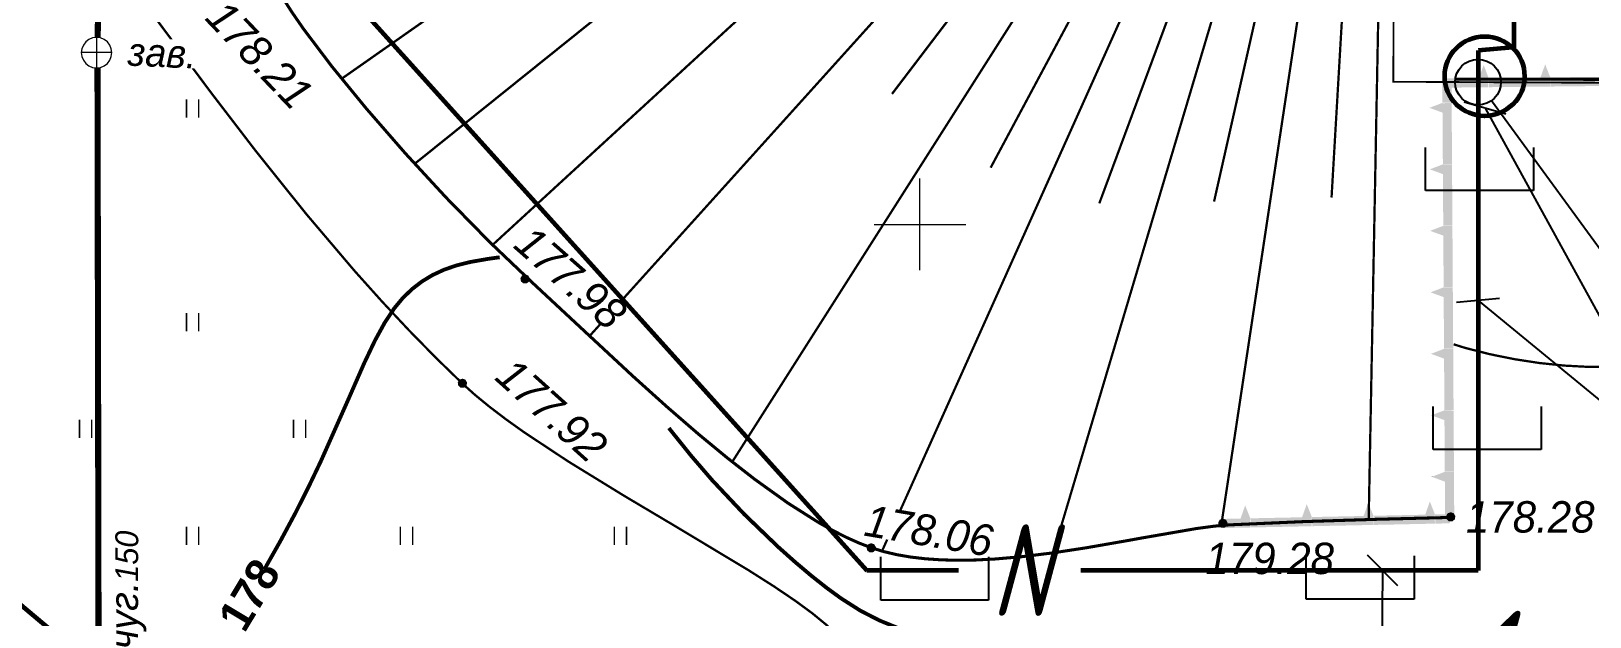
# Model space of a CAD drawing. Header units: millimetres. Extents: x 6735 to 13224, y -12144 to -9633.
# Drawn here: x 12060.2 to 12233.6, y -11862.9 to -11797.7 of the extents above; entities that cross this region are included whole.
import ezdxf
from ezdxf import colors
from ezdxf.entities.mleader import LeaderData, LeaderLine
from ezdxf.enums import TextEntityAlignment as Align
from ezdxf.math import Vec2, Vec3

# ---------------------------------------------------------------- set-up
doc = ezdxf.new("R2010")
doc.units = ezdxf.units.MM
doc.set_wipeout_variables(frame=1)
for name, pattern in [('Cплошная', [0]), ('Cплошная_0.50', [0]), ('Штриховая 1.5-1.5_0.50', [1.5, 0.75, -0.75]), ('Штриховая 1.5-1_0.50', [1.25, 0.75, -0.5])]:
    doc.linetypes.add(name, pattern=pattern)
for name, color, linetype, lineweight in [('КаБель силовой (Вновь)', 1, 'Continuous', 60), ('Линия выноска', 137, 'Continuous', 25), ('Рамка тонкая', 5, 'Continuous', 25), ('Строительный', 251, 'Continuous', 13), ('Строительный @ 1', 251, 'Continuous', 13)]:
    doc.layers.add(name, color=color, linetype=linetype, lineweight=lineweight)
doc.styles.add('Simplex', font='simplex.shx', dxfattribs={"width": 0.7, "oblique": 15})
doc.styles.get("Standard").update_dxf_attribs({"font": 'arial.ttf'})
doc.styles.add('БСАМ курсив малоконтрасный (Бм-431)', font='')
doc.styles.get('БСАМ курсив малоконтрасный (Бм-431)').set_extended_font_data('Bm431', italic=True)
doc.linetypes.add('Канализ', pattern='A,5,-1,["К",БСАМ курсив малоконтрасный (Бм-431),S=2,R=0,X=-1,Y=-1],-1,10,-2,10,-2,5', length=36)
doc.linetypes.add('КОНТУР', pattern='A,0,-0.5,[133,ltypeshp.shx,S=0.05,R=0,X=-0.5,Y=0],-0.5', length=1)

# ---------------------------------------------------------------- blocks, each defined once
blk = doc.blocks.new('2011 - 401 трава')
at = {"color": 7, "linetype": 'Continuous', "lineweight": 0, "const_width": 0.1, "flags": 128}
for points in [[(0, 0), (0, 1.2)], [(0.8, 0), (0.8, 1.2)]]:
    blk.add_lwpolyline(points, dxfattribs=at)
blk = doc.blocks.new('118 - 330 отм высот')
blk.add_hatch(color=7).paths.add_polyline_path([(0.098, 0.12), (0.002, 0.155), (-0.095, 0.121), (-0.146, 0.032), (-0.129, -0.069), (-0.05, -0.135), (0.052, -0.136), (0.131, -0.07), (0.149, 0.031)])
at = {"color": 7, "linetype": 'Continuous', "lineweight": 0, "const_width": 0.01, "flags": 128}
blk.add_lwpolyline([(0.098, 0.12), (0.002, 0.155), (-0.095, 0.121), (-0.146, 0.032), (-0.129, -0.069), (-0.05, -0.135), (0.052, -0.136), (0.131, -0.07), (0.149, 0.031), (0.098, 0.12)], close=True, dxfattribs=at)
blk = doc.blocks.new('Крест')
at = {"color": 0, "linetype": 'Continuous', "lineweight": 0, "flags": 128}
for points in [[(0, -1), (0, 1)], [(-1, 0), (1, 0)]]:
    blk.add_lwpolyline(points, dxfattribs=at)
blk = doc.blocks.new('Люк Канализация')
at = {"color": 0, "linetype": 'Continuous', "lineweight": -2}
blk.add_wipeout([(0.498, -0.001), (0.48, 0.128), (0.431, 0.249), (0.351, 0.352), (0.248, 0.432), (0.127, 0.482), (-0.002, 0.499), (-0.132, 0.482), (-0.252, 0.432), (-0.356, 0.352), (-0.435, 0.249), (-0.485, 0.128), (-0.502, -0.001), (-0.485, -0.131), (-0.435, -0.251), (-0.356, -0.355), (-0.252, -0.434), (-0.132, -0.484), (-0.002, -0.501), (0.127, -0.484), (0.248, -0.434), (0.351, -0.355), (0.431, -0.251), (0.48, -0.131)], dxfattribs=at)
for p, q in [((-0.002, 0.499), (-0.002, -0.501)), ((0.498, -0.001), (-0.502, -0.001))]:
    blk.add_line(p, q, dxfattribs=at)
at = {"color": 0, "linetype": 'Continuous', "lineweight": -2, "flags": 128}
blk.add_lwpolyline([(0.498, -0.001), (0.48, 0.128), (0.431, 0.249), (0.351, 0.352), (0.248, 0.432), (0.127, 0.482), (-0.002, 0.499), (-0.132, 0.482), (-0.252, 0.432), (-0.356, 0.352), (-0.435, 0.249), (-0.485, 0.128), (-0.502, -0.001), (-0.485, -0.131), (-0.435, -0.251), (-0.356, -0.355), (-0.252, -0.434), (-0.132, -0.484), (-0.002, -0.501), (0.127, -0.484), (0.248, -0.434), (0.351, -0.355), (0.431, -0.251), (0.48, -0.131)], close=True, dxfattribs=at)
blk = doc.blocks.new('_Oblique')
at = {"color": 0, "lineweight": -2}
blk.add_line((-0.5, -0.5), (0.5, 0.5), dxfattribs=at)
blk = doc.blocks.new('_DotBlank')
at = {"color": 0, "linetype": 'ByBlock', "lineweight": -2}
blk.add_line((-0.5, 0), (-1, 0), dxfattribs=at)
blk.add_circle((0, 0), 0.5, dxfattribs=at)
blk = doc.blocks.new('A$C710D2D3C')
at = {"layer": 'Рамка тонкая'}
for p, q in [((0, 0), (0, 2)), ((0, 2), (5, 2)), ((5, 2), (5, 0))]:
    blk.add_line(p, q, dxfattribs=at)

msp = doc.modelspace()

# ---------------------------------------------------------------- hatches: boundary and pattern name
at = {"layer": 'Строительный'}
for points in [[(12217.71257, -11802.93547), (12217.71808, -11803.44544), (12217.20809, -11803.44862), (12217.22173, -11805.63547), (12218.24171, -11805.62911), (12218.23124, -11803.94993), (12222.33642, -11803.90557), (12222.32577, -11802.91963), (12222.35761, -11802.91929), (12222.37483, -11802.9191), (12222.35711, -11802.87335), (12222.29184, -11802.72576), (12222.06305, -11802.20838), (12222.35711, -11802.87335), (12221.83245, -11801.51894), (12221.7997, -11801.4344), (12221.76878, -11801.51963), (12221.33533, -11802.7146), (12221.2735, -11802.88506), (12221.26915, -11802.89704)], [(12229.17443, -11802.84564), (12229.20627, -11802.8453), (12229.22349, -11802.84511), (12229.20577, -11802.79937), (12229.17406, -11802.81165), (12229.20577, -11802.79937), (12228.68111, -11801.44495), (12228.64836, -11801.36041), (12228.61744, -11801.44564), (12228.6494, -11801.45724), (12228.61744, -11801.44564), (12228.18399, -11802.64061), (12228.12216, -11802.81107), (12228.11782, -11802.82306), (12222.37446, -11802.8851), (12222.38548, -11803.90505), (12229.18508, -11803.83158)], [(12236.0231, -11802.77166), (12236.05493, -11802.77131), (12236.07215, -11802.77112), (12236.05443, -11802.72538), (12235.52977, -11801.37096), (12235.49702, -11801.28642), (12235.4661, -11801.37165), (12235.03266, -11802.56662), (12234.97083, -11802.73708), (12234.96648, -11802.74907), (12229.22312, -11802.81112), (12229.23414, -11803.83105), (12236.03374, -11803.7576)], [(12217.22204, -11805.68453), (12217.2099, -11805.65277), (12217.06201, -11805.71737), (12216.5436, -11805.94379), (12217.2099, -11805.65277), (12215.85311, -11806.17125), (12215.76842, -11806.20361), (12215.8535, -11806.23492), (12215.86524, -11806.20301), (12215.8535, -11806.23492), (12217.04648, -11806.67381), (12217.21666, -11806.73642), (12217.22863, -11806.74083), (12217.26445, -11812.4844), (12218.28443, -11812.47804), (12218.24202, -11805.67817), (12217.25604, -11805.68432), (12217.25584, -11805.65249), (12217.25573, -11805.63526), (12217.2099, -11805.65277)], [(12217.26476, -11812.53346), (12217.25262, -11812.5017), (12215.89583, -11813.02018), (12215.90797, -11813.05194), (12215.89583, -11813.02018), (12215.81114, -11813.05254), (12215.89623, -11813.08384), (12217.0892, -11813.52274), (12217.25938, -11813.58535), (12217.27135, -11813.58975), (12217.30717, -11819.33333), (12218.32716, -11819.32697), (12218.28474, -11812.5271), (12217.29876, -11812.53325), (12217.29856, -11812.50141), (12217.29845, -11812.48419), (12217.25262, -11812.5017)], [(12217.34148, -11819.38218), (12217.34128, -11819.35034), (12217.34117, -11819.33312), (12217.29535, -11819.35063), (12215.93855, -11819.8691), (12215.95069, -11819.90086), (12215.93855, -11819.8691), (12215.85386, -11819.90147), (12215.93895, -11819.93277), (12217.13192, -11820.37167), (12217.3021, -11820.43428), (12217.31407, -11820.43868), (12217.3499, -11826.18226), (12218.36988, -11826.1759), (12218.32746, -11819.37603)], [(12217.3842, -11826.2311), (12217.384, -11826.19927), (12217.3839, -11826.18205), (12217.33807, -11826.19956), (12215.98128, -11826.71803), (12215.89658, -11826.7504), (12215.98167, -11826.7817), (12217.17465, -11827.2206), (12217.34483, -11827.28321), (12217.35679, -11827.28761), (12217.39262, -11833.03119), (12218.4126, -11833.02482), (12218.37018, -11826.22496)], [(12217.39293, -11833.08025), (12217.38079, -11833.04849), (12217.2329, -11833.11308), (12216.71449, -11833.3395), (12217.38079, -11833.04849), (12216.024, -11833.56696), (12215.93931, -11833.59932), (12216.02439, -11833.63063), (12217.21737, -11834.06953), (12217.38755, -11834.13214), (12217.39951, -11834.13654), (12217.43534, -11839.88012), (12218.45532, -11839.87375), (12218.4129, -11833.07388), (12217.42693, -11833.08003), (12217.42672, -11833.0482), (12217.42662, -11833.03098), (12217.38079, -11833.04849)], [(12215.98203, -11840.44825), (12216.06712, -11840.47956), (12216.07886, -11840.44765), (12216.06672, -11840.41589)], [(12217.43565, -11839.92917), (12217.42351, -11839.89741), (12217.27562, -11839.96201), (12216.75721, -11840.18843), (12217.42351, -11839.89741), (12216.06672, -11840.41589), (12216.07886, -11840.44765), (12216.06712, -11840.47956), (12217.26009, -11840.91845), (12217.43027, -11840.98106), (12217.44224, -11840.98547), (12217.47806, -11846.72904), (12218.49804, -11846.72268), (12218.45563, -11839.92281), (12217.46965, -11839.92896), (12217.46945, -11839.89713), (12217.46934, -11839.8799), (12217.42351, -11839.89741)], [(12216.10984, -11847.32849), (12216.12158, -11847.29658), (12216.10944, -11847.26482), (12216.02475, -11847.29718)], [(12216.42587, -11852.5124), (12218.03143, -11852.47879), (12218.02639, -11852.23796), (12218.02076, -11851.9689), (12218.28987, -11851.96722), (12218.53075, -11851.96572), (12218.49835, -11846.77174), (12217.51237, -11846.77789), (12217.51217, -11846.74605), (12217.51206, -11846.72883), (12217.46623, -11846.74634), (12217.31834, -11846.81094), (12216.79993, -11847.03736), (12217.46623, -11846.74634), (12216.10944, -11847.26482), (12216.12158, -11847.29658), (12216.10984, -11847.32849), (12217.30281, -11847.76738), (12217.47299, -11847.82999), (12217.48496, -11847.83439), (12217.50763, -11851.46953), (12216.40452, -11851.49262)], [(12192.79498, -11853.007), (12195.83413, -11852.94339), (12195.8135, -11851.9576), (12195.84532, -11851.95694), (12195.86255, -11851.95658), (12195.84436, -11851.91101), (12195.30602, -11850.56198), (12195.27241, -11850.47777), (12195.24236, -11850.56331), (12195.27444, -11850.57458), (12195.24236, -11850.56331), (12194.82103, -11851.76261), (12194.76093, -11851.93369), (12194.79301, -11851.94496), (12194.76093, -11851.93369), (12194.7567, -11851.94572), (12192.77364, -11851.98722), (12192.78318, -11852.44309)], [(12202.66106, -11851.81428), (12202.69289, -11851.81362), (12202.71011, -11851.81326), (12202.69192, -11851.76769), (12202.66035, -11851.78029), (12202.69192, -11851.76769), (12202.15358, -11850.41866), (12202.122, -11850.43126), (12202.15358, -11850.41866), (12202.11997, -11850.33445), (12202.08992, -11850.41999), (12201.66859, -11851.61929), (12201.60849, -11851.79037), (12201.64057, -11851.80163), (12201.60849, -11851.79037), (12201.60427, -11851.80239), (12195.86184, -11851.92259), (12195.88318, -11852.94236), (12202.68169, -11852.80007)], [(12209.50862, -11851.67096), (12209.54045, -11851.6703), (12209.55767, -11851.66993), (12209.53949, -11851.62436), (12209.47273, -11851.47744), (12209.23871, -11850.9624), (12209.53949, -11851.62436), (12209.00114, -11850.27534), (12208.96753, -11850.19113), (12208.93748, -11850.27667), (12208.51616, -11851.47596), (12208.45606, -11851.64704), (12208.45183, -11851.65907), (12202.7094, -11851.77926), (12202.73074, -11852.79904), (12209.52925, -11852.65674)], [(12216.35618, -11851.52764), (12216.38801, -11851.52697), (12216.40523, -11851.52661), (12216.38705, -11851.48104), (12215.8487, -11850.13201), (12215.8151, -11850.04781), (12215.78504, -11850.13335), (12215.36372, -11851.33264), (12215.30361, -11851.50372), (12215.29939, -11851.51575), (12209.55696, -11851.63594), (12209.5783, -11852.65572), (12216.37681, -11852.51342)]]:
    msp.add_hatch(color=7, dxfattribs=at).paths.add_polyline_path(points)

# ---------------------------------------------------------------- linework, layer by layer
at = {"layer": 'КаБель силовой (Вновь)'}
for p, q in [((12225.05957, -11778.90279), (12225.15877, -11799.68964)), ((12224.96428, -11799.49532), (12221.21173, -11799.81634)), ((12163.37595, -11857.72795), (12153.17595, -11857.72795))]:
    msp.add_line(p, q, dxfattribs=at)
msp.add_circle((12221.90598, -11802.68442), 4.43784, dxfattribs=at)
at = {"layer": 'Строительный', "linetype": 'Канализ', "const_width": 0.68, "flags": 128}
msp.add_lwpolyline([(12067.74252, -11879.4267), (12067.60131, -11799.70877), (12069.3422, -11690.60481), (12068.68907, -11659.0806), (12066.05862, -11502.42892), (12065.96004, -11334.9784)], dxfattribs=at)
at = {"layer": 'Строительный', "color": 7, "linetype": 'КОНТУР', "lineweight": 0, "ltscale": 2, "const_width": 0.34, "flags": 128}
for points in [[(12070.72884, -11649.33103), (12070.5229, -11651.21382), (12069.85705, -11655.86164), (12069.65506, -11657.23901), (12068.57296, -11664.91328), (12067.79541, -11671.18418), (12067.3666, -11675.31593), (12067.06408, -11679.01205), (12066.88657, -11682.28817), (12066.83392, -11685.14822), (12066.90031, -11688.48926), (12067.07883, -11693.04186), (12067.76075, -11705.5145), (12068.61134, -11718.50073), (12069.60886, -11732.19481), (12070.49327, -11743.15164), (12071.11211, -11749.59468), (12071.67014, -11753.29887), (12072.46821, -11757.12058), (12073.41921, -11760.75935), (12074.57939, -11764.5182), (12075.81605, -11768.04312), (12077.23636, -11771.70193), (12078.95976, -11775.82518), (12080.71093, -11779.77096), (12082.97412, -11784.51783), (12085.22921, -11788.85318), (12086.56836, -11791.2381), (12087.89668, -11793.46062), (12089.21217, -11795.51739), (12090.5133, -11797.40603), (12093.66942, -11801.5858), (12097.49787, -11806.27258), (12101.84247, -11811.26764), (12106.39716, -11816.21204), (12111.23886, -11821.16024), (12115.85258, -11825.55601), (12120.6176, -11829.99728), (12127.17925, -11836.10524), (12130.99865, -11839.54545), (12134.47151, -11842.55489), (12137.70448, -11845.22583), (12140.72731, -11847.5824), (12144.41018, -11850.22497), (12147.79053, -11852.37092), (12149.37199, -11853.26069), (12150.88202, -11854.02888), (12152.32142, -11854.67591), (12153.69072, -11855.20201), (12155.05133, -11855.62214), (12156.50855, -11855.96653), (12158.06357, -11856.23547), (12159.71813, -11856.42925), (12161.47306, -11856.54807), (12163.33283, -11856.59235), (12165.30158, -11856.56217), (12167.38625, -11856.45745), (12170.47143, -11856.18959), (12173.84588, -11855.77437), (12177.56119, -11855.20771), (12182.10282, -11854.41572), (12183.7149, -11854.12184), (12189.85752, -11853.05824), (12191.87022, -11852.79011), (12193.49257, -11852.65177), (12201.77299, -11852.28724), (12210.05845, -11852.02603), (12218.34644, -11851.81647)], [(12396.49019, -11802.16482), (12362.89016, -11802.34768), (12290.01559, -11802.74428), (12237.80772, -11803.0284), (12218.63755, -11803.01667)]]:
    msp.add_lwpolyline(points, dxfattribs=at)
at = {"layer": 'Строительный', "color": 7, "linetype": 'Штриховая 1.5-1.5_0.50', "lineweight": 0, "ltscale": 2, "const_width": 0.255, "flags": 128}
msp.add_lwpolyline([(12150.49625, -11868.96182), (12150.81975, -11868.67126), (12151.05665, -11868.35625), (12151.20714, -11868.01651), (12151.27138, -11867.6517), (12151.24944, -11867.26153), (12151.14131, -11866.84548), (12150.66584, -11865.93363), (12149.84504, -11864.91395), (12148.67191, -11863.77642), (12147.1363, -11862.51105), (12145.21703, -11861.10031), (12142.83406, -11859.48893), (12139.93423, -11857.64411), (12131.40731, -11852.51844), (12126.18956, -11849.4144), (12119.95184, -11845.57501), (12115.10376, -11842.36534), (12113.04015, -11840.89063), (12111.20747, -11839.49489), (12109.59371, -11838.16892), (12108.19211, -11836.90715), (12105.22154, -11834.01536), (12102.23828, -11830.9663), (12099.23232, -11827.74976), (12096.18949, -11824.35058), (12090.79807, -11817.99474), (12085.08591, -11810.84838), (12080.28284, -11804.5754), (12074.56872, -11796.9011), (12071.75783, -11792.99851), (12067.86609, -11787.44722), (12056.80192, -11771.34385), (12034.36235, -11738.21117), (12033.288, -11736.6191), (12022.55668, -11720.80281), (12022.26011, -11720.53961), (12022.12515, -11720.51312), (12021.9992, -11720.55674), (12021.77474, -11720.85423), (12021.58778, -11721.43072), (12021.37359, -11722.87897), (12021.25919, -11724.95581), (12021.27856, -11728.50121), (12022.72037, -11764.49109), (12024.25978, -11800.75322), (12025.6033, -11830.10163), (12026.40419, -11846.01721), (12027.08129, -11857.93915), (12027.63094, -11865.80326), (12027.85736, -11868.20503), (12028.05129, -11869.58391), (12028.29304, -11870.46955), (12028.64797, -11871.31904), (12029.11584, -11872.13181), (12029.69627, -11872.90719), (12030.38893, -11873.64468), (12031.19299, -11874.34335), (12032.10756, -11875.00241), (12033.13136, -11875.62094), (12035.0655, -11876.55474), (12037.28482, -11877.36931), (12039.7743, -11878.05901), (12042.50611, -11878.61606), (12044.84403, -11878.96122), (12047.27585, -11879.21048), (12049.75424, -11879.35878), (12052.19281, -11879.40081), (12056.10352, -11879.2665), (12062.76757, -11878.9104), (12080.01428, -11877.7748), (12092.26428, -11876.84338), (12103.93616, -11875.85796), (12114.57684, -11874.85696), (12124.0042, -11873.85785), (12134.43645, -11872.55677), (12138.72209, -11871.92197), (12142.37206, -11871.29987), (12145.37717, -11870.69211), (12147.73494, -11870.09931), (12149.44195, -11869.52232), (12150.05077, -11869.23997), (12150.49625, -11868.96182)], close=True, dxfattribs=at)
at = {"layer": 'Строительный', "color": 7, "linetype": 'Штриховая 1.5-1_0.50', "lineweight": 0, "const_width": 0.204, "flags": 128}
msp.add_lwpolyline([(12211.74951, -11803.29826), (12377.32779, -11804.11392), (12377.58286, -11752.33485), (12212.00458, -11751.51919), (12211.74951, -11803.29826)], close=True, dxfattribs=at)
at = {"layer": 'Строительный', "color": 7, "linetype": 'Cплошная', "lineweight": 0, "const_width": 0.255, "flags": 128}
for points in [[(12166.00628, -11752.95564), (12094.76635, -11802.96237)], [(12170.08953, -11758.39178), (12102.89301, -11812.43321)], [(12174.50619, -11763.56064), (12111.55309, -11821.47005)], [(12179.29604, -11768.38407), (12122.34407, -11831.61796)], [(12181.89664, -11770.57269), (12155.98831, -11804.65087)], [(12184.67583, -11772.5296), (12138.21363, -11845.63306)], [(12187.59997, -11774.26283), (12166.95947, -11812.86857)], [(12190.6403, -11775.78331), (12154.87208, -11855.57268)], [(12196.98994, -11778.20334), (12173.9201, -11855.76406)], [(12193.77568, -11777.09678), (12179.0457, -11816.84158)], [(12200.26983, -11779.09665), (12191.81162, -11816.64228)], [(12203.60324, -11779.76263), (12192.61174, -11852.71516)], [(12206.98192, -11780.1319), (12204.87995, -11816.19149)], [(12210.3776, -11780.29923), (12209.01186, -11852.0551)]]:
    msp.add_lwpolyline(points, dxfattribs=at)
at = {"layer": 'Строительный', "color": 7, "linetype": 'Cплошная_0.50', "lineweight": 0, "const_width": 0.51, "flags": 128}
msp.add_lwpolyline([(12080.38835, -11879.49271), (12050.93757, -11854.72059)], dxfattribs=at)

# ---------------------------------------------------------------- block references
at = {"layer": 'КаБель силовой (Вновь)', "lineweight": 25, "xscale": 2.4, "yscale": 2.4, "zscale": 2.4, "rotation": 180}
for p in [(12227.3299, -11810.60368), (12228.19481, -11839.46603)]:
    msp.add_blockref('A$C710D2D3C', p, dxfattribs=at)
at = {"layer": 'Строительный', "color": 7, "zscale": 3.4}
for name, p, xscale, yscale in [('2011 - 401 трава', (12077.49612, -11807.27934), 1.7, 1.7), ('118 - 330 отм высот', (12115.16163, -11825.28789, 605.1388), 3.4, 3.4), ('2011 - 401 трава', (12077.49612, -11831.07934), 1.7, 1.7), ('118 - 330 отм высот', (12108.19211, -11836.90715, 604.9178), 3.4, 3.4), ('2011 - 401 трава', (12065.59612, -11842.97934), 1.7, 1.7), ('2011 - 401 трава', (12089.39612, -11842.97934), 1.7, 1.7), ('2011 - 401 трава', (12077.49612, -11854.87934), 1.7, 1.7), ('2011 - 401 трава', (12101.29612, -11854.87934), 1.7, 1.7), ('2011 - 401 трава', (12125.09612, -11854.87934), 1.7, 1.7), ('118 - 330 отм высот', (12192.78431, -11852.49711, 609.5588), 3.4, 3.4), ('118 - 330 отм высот', (12218.13219, -11851.78498, 606.1622), 3.4, 3.4), ('118 - 330 отм высот', (12153.67109, -11855.23838, 605.3972), 3.4, 3.4)]:
    msp.add_blockref(name, p, dxfattribs=dict(at, xscale=xscale, yscale=yscale))
at = {"layer": 'Строительный', "color": 136, "true_color": 0x008080, "xscale": 5.1, "yscale": 5.1, "zscale": 3.4}
msp.add_blockref('Крест', (12159.09612, -11819.17934), dxfattribs=at)

# ---------------------------------------------------------------- texts
at = {"layer": 'Строительный', "color": 7, "insert": (12219.83219, -11851.78498), "char_height": 3.4976004, "attachment_point": 4, "bg_fill": 3, "box_fill_scale": 1, "bg_fill_color": 256, "bg_fill_transparency": 4264052}
msp.add_mtext('{\\fD431|c1|b0|i1;\\l\\C0;178.28}', dxfattribs=at)
at = {"layer": 'Строительный', "color": 34, "true_color": 0xa55200, "insert": (12084.49529, -11860.4459), "char_height": 3.5913044, "attachment_point": 5, "rotation": 59.0190222}
msp.add_mtext('{\\fP131|c1|b1|i0;\\l\\C32;178}', dxfattribs=at)

# ---------------------------------------------------------------- leaders
at = {"layer": 'Линия выноска'}
ml = msp.add_multileader_mtext('Standard', dxfattribs=at)
ml.set_content('5', color=2, style='Simplex')
ml.set_leader_properties()
ml.set_arrow_properties(name='DOTBLANK')
ml.build(insert=Vec2(0, 0))
ml.multileader.update_dxf_attribs({"text_left_attachment_type": 6, "text_right_attachment_type": 6, "dogleg_length": 1, "arrow_head_size": 5.1})
ctx = ml.context
ctx.base_point, ctx.char_height, ctx.arrow_head_size, ctx.landing_gap_size, ctx.plane_origin = Vec3(12236.99392, -11824.8404), 10.2, 5.1, 6.8, Vec3(12212.67196, -11823.19644)
ctx.left_attachment, ctx.right_attachment = 6, 6
notes = []
notes.append((ctx, [(0, (1, 1, 0), (12236.87264, -11824.8404), (1, 0), 0.12128, [(0, [(12221.17595, -11803.3447)], 0, [])])]))
ctx.mtext.insert, ctx.mtext.flow_direction = Vec3(12243.79392, -11812.6004), 5
ml = msp.add_multileader_mtext('Standard', dxfattribs=at)
ml.set_content('1', color=2, style='Simplex')
ml.set_leader_properties()
ml.set_arrow_properties(name='OBLIQUE')
ml.build(insert=Vec2(0, 0))
ml.multileader.update_dxf_attribs({"text_left_attachment_type": 6, "text_right_attachment_type": 6, "dogleg_length": 1, "arrow_head_size": 3.4})
ctx = ml.context
ctx.base_point, ctx.char_height, ctx.arrow_head_size, ctx.landing_gap_size, ctx.plane_origin = Vec3(12213.81112, -11874.45553), 10.2, 3.4, 6.8, Vec3(12210.41112, -11877.85553)
ctx.left_attachment, ctx.right_attachment = 6, 6
notes.append((ctx, [(0, (1, 1, 0), (12210.41112, -11874.45553), (1, 0), 3.4, [(0, [(12210.56012, -11857.72795)], 0, [])])]))
ctx.mtext.insert, ctx.mtext.flow_direction = Vec3(12220.61112, -11862.21553), 5
for ctx, leaders in notes:
    for number, flags, end, landing, length, lines in leaders:
        leader = LeaderData()
        leader.index, (leader.has_last_leader_line, leader.has_dogleg_vector, leader.attachment_direction) = number, flags
        leader.last_leader_point, leader.dogleg_vector, leader.dogleg_length = Vec3(end), Vec3(landing), length
        for number, points, colour, breaks in lines:
            line = LeaderLine()
            line.index, line.vertices, line.color, line.breaks = number, Vec3.list(points), colors.encode_raw_color(colour), breaks
            leader.lines.append(line)
        ctx.leaders.append(leader)

# ---------------------------------------------------------------- next in the draw order: linework, layer by layer
at = {"layer": 'КаБель силовой (Вновь)'}
msp.add_line((12221.17595, -11799.8084), (12221.17595, -11857.72795), dxfattribs=at)
at = {"layer": 'Строительный', "color": 34, "linetype": 'Cплошная_0.50', "lineweight": 0, "true_color": 0xa55200, "const_width": 0.255, "elevation": 606.9, "flags": 128}
msp.add_lwpolyline([(12218.46078, -11832.53954), (12219.79708, -11832.95429), (12222.48012, -11833.63867), (12225.23423, -11834.19851), (12228.01683, -11834.6251), (12230.77553, -11834.91037), (12233.36946, -11835.05052), (12236.11753, -11835.07638), (12239.09859, -11834.99407), (12243.18278, -11834.77958), (12247.35227, -11834.55879), (12250.57377, -11834.45495), (12255.89476, -11834.46462), (12261.67915, -11834.6793), (12267.42043, -11835.08103), (12272.35414, -11835.61745), (12275.63852, -11836.16433), (12276.93936, -11836.46918), (12278.02847, -11836.79846), (12278.91372, -11837.154), (12279.61181, -11837.54179), (12280.13359, -11837.96772), (12280.49139, -11838.44174), (12280.67595, -11838.89784), (12280.75572, -11839.42228), (12280.74015, -11840.03882), (12280.62399, -11840.96048), (12280.47203, -11842.19005), (12280.42898, -11843.20278), (12280.57013, -11844.98479), (12280.96905, -11847.01169), (12281.60448, -11849.17595), (12282.44304, -11851.36359), (12283.39669, -11853.40889), (12284.82648, -11856.14801), (12286.63697, -11859.70162), (12286.83555, -11860.14375), (12287.47722, -11861.47967), (12287.61203, -11861.68869)], dxfattribs=at)

# ---------------------------------------------------------------- next in the draw order: block references
at = {"layer": 'Строительный @ 1', "linetype": 'Канализ', "xscale": 3.4, "yscale": 3.4, "zscale": 3.4}
msp.add_blockref('Люк Канализация', (12067.50973, -11800.05309), dxfattribs=at)

# ---------------------------------------------------------------- next in the draw order: texts
at = {"layer": 'Строительный', "color": 7, "bg_fill": 3, "box_fill_scale": 1, "bg_fill_color": 256}
for s, insert, char_height, attachment_point, rotation, bg_fill_transparency in [('{\\fD431|c1|b0|i1;\\l\\C0;178.21}', (12080.67549, -11795.11377), 3.4976004, 4, 313.6806107, 4263612), ('{\\fD431|c1|b0|i1;\\l\\C0;177.98}', (12114.86505, -11820.39166), 3.4976004, 4, 318.5647441, 4264727), ('{\\fD431|c1|b0|i1;\\l\\C0;177.92}', (12112.80138, -11835.10679), 3.4976004, 4, 318.0701347, 4263752), ('{\\fD431|c1|b0|i1;\\l\\C0;178.06}', (12153.0338, -11852.12691), 3.4976004, 4, 350.4094443, 4263862), ('{\\fBm431|b0|i1|c204|p18;\\C0;чуг.\\H0.81292x;15\\fBm431|b0|i1|c0|p18;0}', (12073.03758, -11866.49516), 3.1368298, 7, 89.7786965, 0)]:
    msp.add_mtext(s, dxfattribs=dict(at, insert=insert, char_height=char_height, attachment_point=attachment_point, rotation=rotation, bg_fill_transparency=bg_fill_transparency))
at = {"layer": 'Строительный', "color": 7, "insert": (12190.85017, -11856.40809), "char_height": 3.4976004, "attachment_point": 4, "bg_fill": 3, "box_fill_scale": 1, "bg_fill_color": 256, "bg_fill_transparency": 4265057}
msp.add_mtext('{\\fD431|c1|b0|i1;\\l\\C0;179.28}', dxfattribs=at)

# ---------------------------------------------------------------- next in the draw order: leaders
at = {"layer": 'Линия выноска'}
ml = msp.add_multileader_mtext('Standard', dxfattribs=at)
ml.set_content('По стене в лотке 200х100х3000', color=2, style='Simplex')
ml.set_leader_properties()
ml.set_arrow_properties(name='OBLIQUE')
ml.build(insert=Vec2(0, 0))
ml.multileader.update_dxf_attribs({"text_left_attachment_type": 6, "text_right_attachment_type": 6, "dogleg_length": 1, "arrow_head_size": 3.4})
ctx = ml.context
ctx.base_point, ctx.char_height, ctx.arrow_head_size, ctx.landing_gap_size, ctx.plane_origin = Vec3(12280.81203, -11873.92869), 10.2, 3.4, 6.8, Vec3(12293.08933, -11919.8624)
ctx.left_attachment, ctx.right_attachment = 6, 6
notes = []
notes.append((ctx, [(0, (1, 1, 0), (12277.41203, -11873.92869), (1, 0), 3.4, [(0, [(12221.17595, -11827.66476)], 0, [])])]))
ctx.mtext.insert, ctx.mtext.flow_direction = Vec3(12287.61203, -11861.68869), 5
for ctx, leaders in notes:
    for number, flags, end, landing, length, lines in leaders:
        leader = LeaderData()
        leader.index, (leader.has_last_leader_line, leader.has_dogleg_vector, leader.attachment_direction) = number, flags
        leader.last_leader_point, leader.dogleg_vector, leader.dogleg_length = Vec3(end), Vec3(landing), length
        for number, points, colour, breaks in lines:
            line = LeaderLine()
            line.index, line.vertices, line.color, line.breaks = number, Vec3.list(points), colors.encode_raw_color(colour), breaks
            leader.lines.append(line)
        ctx.leaders.append(leader)

# ---------------------------------------------------------------- next in the draw order: linework, layer by layer
at = {"layer": 'КаБель силовой (Вновь)'}
for p, q in [((12082.97709, -11779.64913), (12153.17595, -11857.72795)), ((12221.17595, -11857.72795), (12176.97595, -11857.72795))]:
    msp.add_line(p, q, dxfattribs=at)
at = {"layer": 'Строительный', "color": 34, "linetype": 'Cплошная_0.50', "lineweight": 0, "true_color": 0xa55200, "const_width": 0.425, "elevation": 605.2, "flags": 128}
for points in [[(12086.14413, -11857.64729), (12087.95584, -11854.43529), (12089.60732, -11851.34932), (12091.03385, -11848.52571), (12092.44216, -11845.57811), (12095.55815, -11838.5546), (12097.26204, -11834.662), (12098.45595, -11832.14486), (12099.55374, -11830.13099), (12100.61085, -11828.53611), (12101.54955, -11827.40317), (12102.57453, -11826.40738), (12103.68804, -11825.54652), (12104.89503, -11824.8167), (12106.17396, -11824.22482), (12107.56868, -11823.74512), (12109.09103, -11823.36931), (12110.98481, -11823.03718), (12112.34355, -11822.84527)], [(12131.16684, -11841.86089), (12131.29579, -11842.03179), (12133.65697, -11844.97435), (12135.99267, -11847.68822), (12139.53964, -11851.45775), (12143.32437, -11855.10681), (12145.20699, -11856.78973), (12147.02808, -11858.32838), (12148.74882, -11859.68999), (12150.33617, -11860.84843), (12152.47172, -11862.20876), (12154.60085, -11863.3014), (12156.98156, -11864.27385), (12160.72587, -11865.58061), (12164.08873, -11866.73441), (12171.77791, -11869.54825), (12179.42064, -11872.58862), (12186.61738, -11875.69621), (12193.26623, -11878.82537), (12195.75153, -11880.09486)]]:
    msp.add_lwpolyline(points, dxfattribs=at)

# ---------------------------------------------------------------- next in the draw order: block references
at = {"layer": 'КаБель силовой (Вновь)', "lineweight": 25, "xscale": 2.4, "yscale": 2.4, "zscale": 2.4, "rotation": 180}
for p in [(12166.72656, -11856.22027), (12214.06448, -11856.11303)]:
    msp.add_blockref('A$C710D2D3C', p, dxfattribs=at)

# ---------------------------------------------------------------- next in the draw order: texts
at = {"layer": 'КаБель силовой (Вновь)', "style": 'Simplex', "oblique": 15, "width": 0.7}
msp.add_text('N', height=10.2, dxfattribs=at).set_placement((12170.17595, -11857.72795), align=Align.MIDDLE_CENTER)
at = {"layer": 'Строительный', "color": 7, "insert": (12070.92049, -11801.53656), "char_height": 3.1368298, "attachment_point": 7, "rotation": 357.5159796, "bg_fill": 3, "box_fill_scale": 1, "bg_fill_color": 256, "bg_fill_transparency": 0}
msp.add_mtext('{\\fBm431|b0|i1|c204|p18;\\C0;зав.}', dxfattribs=at)

# ---------------------------------------------------------------- next in the draw order: leaders
at = {"layer": 'Линия выноска'}
ml = msp.add_multileader_mtext('Standard', dxfattribs=at)
ml.set_content('2 Муфты 1КВТп-4х 4х150', color=2, style='Simplex')
ml.set_leader_properties()
ml.set_arrow_properties(name='OBLIQUE')
ml.build(insert=Vec2(0, 0))
ml.multileader.update_dxf_attribs({"text_left_attachment_type": 6, "text_right_attachment_type": 6, "dogleg_length": 1, "arrow_head_size": 3.4})
ctx = ml.context
ctx.base_point, ctx.char_height, ctx.arrow_head_size, ctx.landing_gap_size, ctx.plane_origin = Vec3(12119.32046, -11914.42377), 10.2, 3.4, 6.8, Vec3(12223.28878, -11960.35748)
ctx.left_attachment, ctx.right_attachment, ctx.text_align_type = 6, 6, 2
notes = []
notes.append((ctx, [(1, (1, 1, 0), (12281.33296, -11914.42377), (-1, 0), 3.4, [(0, [(12221.95258, -11806.23136)], 0, [])])]))
ctx.mtext.insert, ctx.mtext.alignment, ctx.mtext.flow_direction = Vec3(12271.13296, -11900.82377), 3, 5
for ctx, leaders in notes:
    for number, flags, end, landing, length, lines in leaders:
        leader = LeaderData()
        leader.index, (leader.has_last_leader_line, leader.has_dogleg_vector, leader.attachment_direction) = number, flags
        leader.last_leader_point, leader.dogleg_vector, leader.dogleg_length = Vec3(end), Vec3(landing), length
        for number, points, colour, breaks in lines:
            line = LeaderLine()
            line.index, line.vertices, line.color, line.breaks = number, Vec3.list(points), colors.encode_raw_color(colour), breaks
            leader.lines.append(line)
        ctx.leaders.append(leader)

doc.saveas('drawing.dxf')
